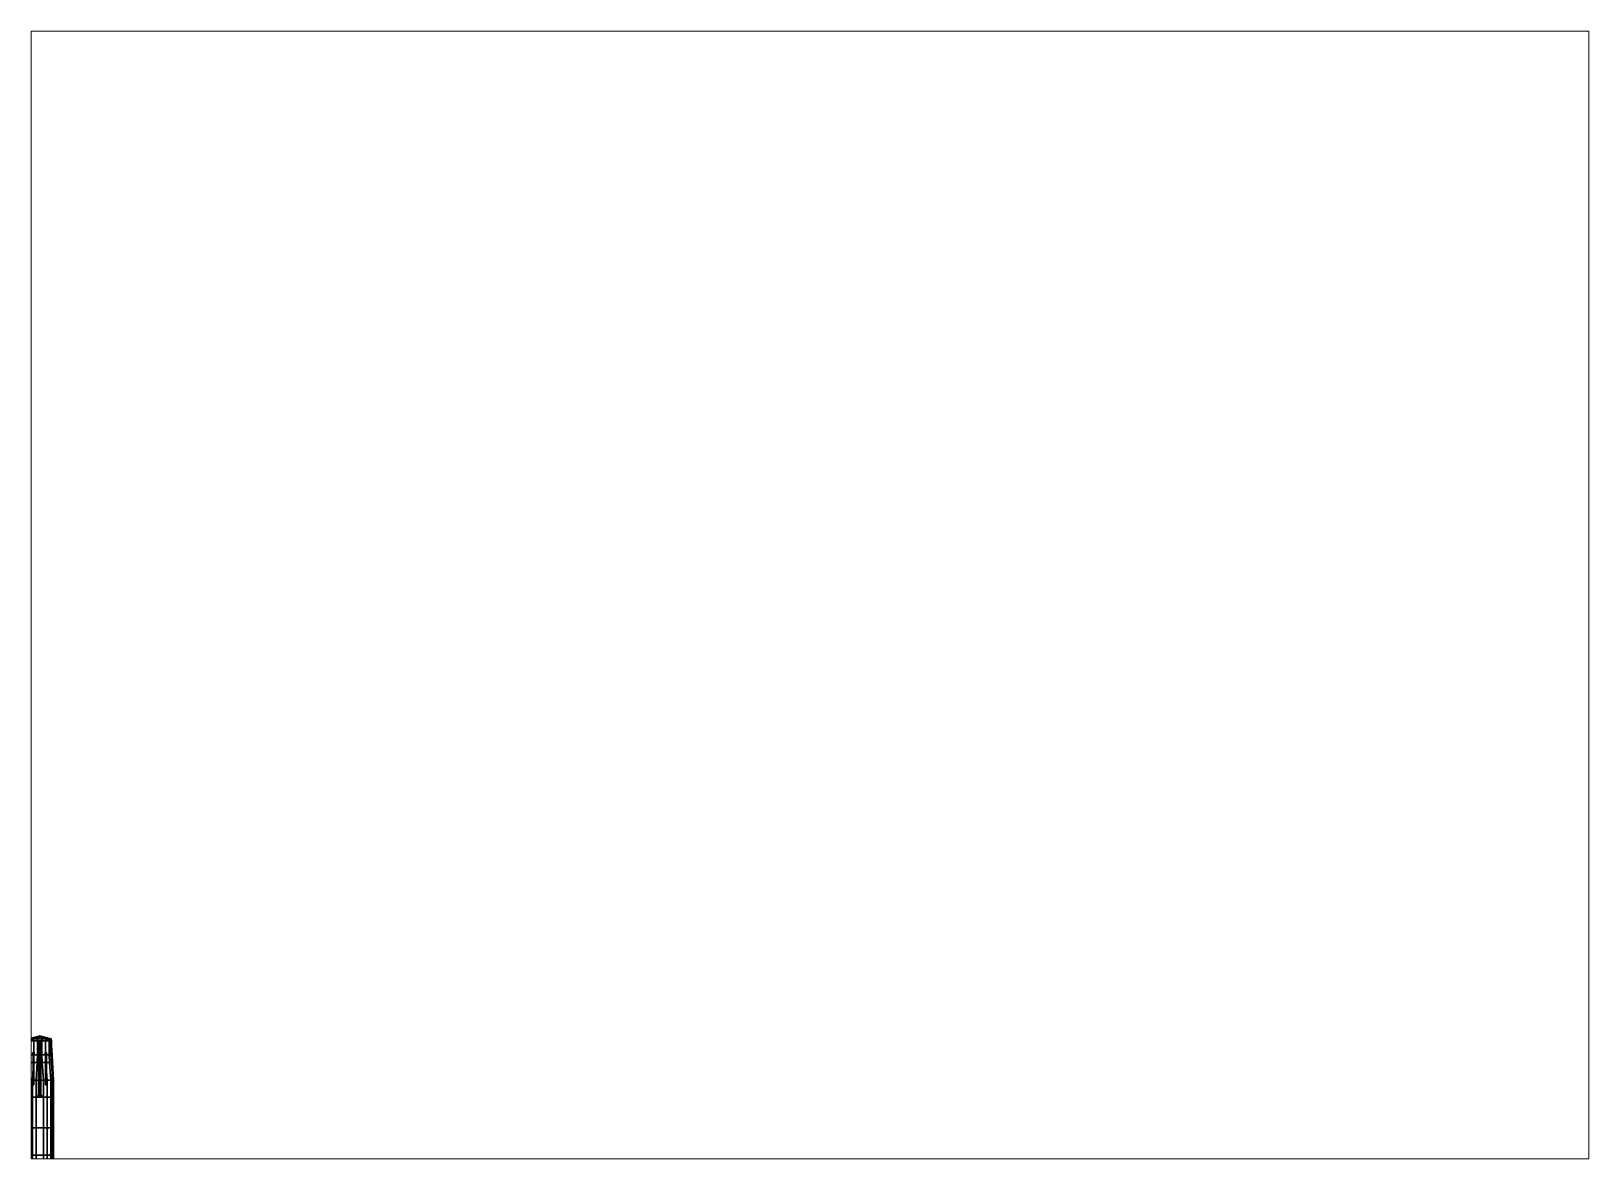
# Paper-space layout 'Layout1' of a CAD drawing. Extents: x 28 to 251, y 20 to 181.
# The model-space entities are those that its viewports show. They can reach past a viewport. Long polylines and large blocks are cut down to what shows.
import ezdxf

# ---------------------------------------------------------------- set-up
doc = ezdxf.new("R2010")
doc.units = 0
doc.layers.get('0').update_dxf_attribs({"linetype": 'CONTINUOUS'})

msp = doc.modelspace()

# ---------------------------------------------------------------- linework, layer by layer
for points in [[(-3.06, 23.11, -0.48), (-3.36, 23.11, -0.05), (-2.89, 26.91)], [(-3.36, 23.11, -0.05), (-3.36, 23.11), (-2.89, 26.91)], [(-3.36, 23.11), (-3.34, 23.11, 1.03), (-3.19, 26.91, 1.03), (-3.13, 26.91, 0.48)], [(-3.36, 23.11), (-3.36, 23.11), (-3.13, 26.91, 0.48), (-2.89, 26.91)], [(-3.34, 23.11, 1.03), (-3.3, 23.11, 1.64), (-3.19, 26.91, 1.69), (-3.19, 26.91, 1.03)], [(-3.32, 23.11, 1.7), (-3.3, 23.11, 1.72), (-3.19, 26.91, 1.77), (-3.21, 26.91, 1.75)], [(-3.32, 23.11, 1.66), (-3.32, 23.11, 1.7), (-3.21, 26.91, 1.75), (-3.21, 26.91, 1.71)], [(-3.3, 23.11, 1.64), (-3.32, 23.11, 1.66), (-3.21, 26.91, 1.71), (-3.19, 26.91, 1.69)], [(-3.19, 26.91, 1.69), (-3.21, 26.91, 1.71), (-3.14, 27.46, 1.71), (-3.12, 27.46, 1.69)], [(-3.21, 26.91, 1.71), (-3.21, 26.91, 1.75), (-3.14, 27.46, 1.75), (-3.14, 27.46, 1.71)], [(-3.21, 26.91, 1.75), (-3.19, 26.91, 1.77), (-3.12, 27.46, 1.77), (-3.14, 27.46, 1.75)], [(-3.19, 26.91, 1.03), (-3.19, 26.91, 1.69), (-3.12, 27.46, 1.69), (-3.12, 27.46, 1.03)], [(-3.13, 26.91, 0.48), (-3.19, 26.91, 1.03), (-3.12, 27.46, 1.03), (-3.04, 27.46, 0.84)], [(-3.12, 27.46, 1.69), (-3.14, 27.46, 1.71), (0, 28.32, 1.71), (0, 28.3, 1.69)], [(-3.14, 27.46, 1.71), (-3.14, 27.46, 1.75), (0, 28.32, 1.75), (0, 28.32, 1.71)], [(-3.14, 27.46, 1.75), (-3.12, 27.46, 1.77), (0, 28.3, 1.77), (0, 28.32, 1.75)], [(-2.89, 26.91), (-3.13, 26.91, 0.48), (-3.04, 27.46, 0.84), (-2.67, 27.46, 0.36)], [(-3.12, 27.46, 1.03), (-3.12, 27.46, 1.69), (0, 28.3, 1.69), (0, 28.02, 1.03)], [(-3.04, 27.46, 0.84), (-3.12, 27.46, 1.03), (0, 28.02, 1.03)], [(-2.56, 23.11, -0.77), (-3.06, 23.11, -0.48), (-2.89, 26.91), (-2.56, 26.91, -0.24)], [(-2.67, 27.46, 0.36), (-3.04, 27.46, 0.84), (0, 28.02, 1.03)], [(-2.56, 26.91, -0.24), (-2.89, 26.91), (-1.67, 27.46)], [(-2.89, 26.91), (-2.67, 27.46, 0.36), (-1.67, 27.46)], [(0, 27.55), (-1.67, 27.46), (-2.67, 27.46, 0.36), (0, 28.02, 1.03)], [(-1.56, 26.91, -0.42), (-2.56, 26.91, -0.24), (-2.56, 26.91, -0.24), (-1.67, 27.46)], [(-1.56, 23.11, -0.95), (-2.56, 23.11, -0.77), (-2.56, 26.91, -0.24), (-1.56, 26.91, -0.42)], [(-0.56, 27.46, -0.09), (-1.67, 27.46), (0, 27.55)], [(-0.56, 26.91, -0.45), (-1.56, 26.91, -0.42), (-1.67, 27.46), (-0.56, 27.46, -0.09)], [(-0.56, 23.11, -0.98), (-1.56, 23.11, -0.95), (-1.56, 26.91, -0.42), (-0.56, 26.91, -0.45)], [(0.56, 27.46, -0.09), (-0.56, 27.46, -0.09), (0, 27.55)], [(0.56, 26.91, -0.45), (-0.56, 26.91, -0.45), (-0.56, 27.46, -0.09), (0.56, 27.46, -0.09)], [(0.3, 24.93, -0.81), (-0.3, 24.93, -0.81), (-0.56, 26.91, -0.45), (0.56, 26.91, -0.45)], [(-0.3, 23.11, -1.05), (-0.56, 23.11, -0.98), (-0.56, 26.91, -0.45), (-0.3, 24.93, -0.81)], [(0.1, 26.73, -0.9), (0.1, 26.56, -2.07), (-0.1, 26.56, -2.07), (-0.1, 26.73, -0.9)], [(-0.1, 26.56, -2.07), (-0.1, 25.21, -2.06), (-0.1, 25.21, -0.92), (-0.1, 26.73, -0.9)], [(-0.1, 26.73, -0.9), (-0.1, 25.21, -0.92), (-0.1, 25.28, -0.83), (-0.1, 26.53, -0.67)], [(0.1, 26.53, -0.67), (0.1, 26.73, -0.9), (-0.1, 26.73, -0.9), (-0.1, 26.53, -0.67)], [(-0.1, 26.28, -2.28), (-0.1, 25.41, -2.28), (-0.1, 25.21, -2.06), (-0.1, 26.56, -2.07)], [(0.1, 26.56, -2.07), (0.1, 26.28, -2.28), (-0.1, 26.28, -2.28), (-0.1, 26.56, -2.07)], [(-0.1, 26.53, -0.67), (-0.1, 25.28, -0.83), (0.1, 25.28, -0.83), (0.1, 26.53, -0.67)], [(0.1, 26.28, -2.28), (0.1, 25.41, -2.28), (-0.1, 25.41, -2.28), (-0.1, 26.28, -2.28)], [(3.12, 27.46, 1.77), (3.14, 27.46, 1.75), (0, 28.32, 1.75), (0, 28.3, 1.77)], [(3.14, 27.46, 1.75), (3.14, 27.46, 1.71), (0, 28.32, 1.71), (0, 28.32, 1.75)], [(3.14, 27.46, 1.71), (3.12, 27.46, 1.69), (0, 28.3, 1.69), (0, 28.32, 1.71)], [(3.12, 27.46, 1.69), (3.12, 27.46, 1.03), (0, 28.02, 1.03), (0, 28.3, 1.69)], [(1.67, 27.46), (0, 27.55), (0, 28.02, 1.03), (2.67, 27.46, 0.36)], [(3.04, 27.46, 0.84), (2.67, 27.46, 0.36), (0, 28.02, 1.03)], [(3.12, 27.46, 1.03), (3.04, 27.46, 0.84), (0, 28.02, 1.03)], [(1.67, 27.46), (0.56, 27.46, -0.09), (0, 27.55)], [(0.1, 25.21, -0.92), (0.1, 25.21, -2.06), (0.1, 26.56, -2.07), (0.1, 26.73, -0.9)], [(0.1, 25.28, -0.83), (0.1, 25.21, -0.92), (0.1, 26.73, -0.9), (0.1, 26.53, -0.67)], [(0.1, 25.21, -2.06), (0.1, 25.41, -2.28), (0.1, 26.28, -2.28), (0.1, 26.56, -2.07)], [(0.56, 23.11, -0.98), (0.3, 23.11, -1.05), (0.3, 24.93, -0.81), (0.56, 26.91, -0.45)], [(1.56, 26.91, -0.42), (0.56, 26.91, -0.45), (0.56, 27.46, -0.09), (1.67, 27.46)], [(1.56, 23.11, -0.95), (0.56, 23.11, -0.98), (0.56, 26.91, -0.45), (1.56, 26.91, -0.42)], [(2.56, 26.91, -0.24), (1.56, 26.91, -0.42), (1.67, 27.46), (2.56, 26.91, -0.24)], [(2.56, 23.11, -0.77), (1.56, 23.11, -0.95), (1.56, 26.91, -0.42), (2.56, 26.91, -0.24)], [(2.89, 26.91), (2.56, 26.91, -0.24), (1.67, 27.46)], [(2.67, 27.46, 0.36), (2.89, 26.91), (1.67, 27.46)], [(3.06, 23.11, -0.48), (2.56, 23.11, -0.77), (2.56, 26.91, -0.24), (2.89, 26.91)], [(3.13, 26.91, 0.48), (2.89, 26.91), (2.67, 27.46, 0.36), (3.04, 27.46, 0.84)], [(3.36, 23.11, -0.05), (3.06, 23.11, -0.48), (2.89, 26.91)], [(3.36, 23.11), (3.36, 23.11, -0.05), (2.89, 26.91)], [(3.36, 23.11), (3.36, 23.11), (2.89, 26.91), (3.13, 26.91, 0.48)], [(3.19, 26.91, 1.03), (3.13, 26.91, 0.48), (3.04, 27.46, 0.84), (3.12, 27.46, 1.03)], [(3.19, 26.91, 1.69), (3.19, 26.91, 1.03), (3.12, 27.46, 1.03), (3.12, 27.46, 1.69)], [(3.19, 26.91, 1.77), (3.21, 26.91, 1.75), (3.14, 27.46, 1.75), (3.12, 27.46, 1.77)], [(3.21, 26.91, 1.71), (3.19, 26.91, 1.69), (3.12, 27.46, 1.69), (3.14, 27.46, 1.71)], [(3.34, 23.11, 1.03), (3.36, 23.11), (3.13, 26.91, 0.48), (3.19, 26.91, 1.03)], [(3.21, 26.91, 1.75), (3.21, 26.91, 1.71), (3.14, 27.46, 1.71), (3.14, 27.46, 1.75)], [(3.3, 23.11, 1.64), (3.34, 23.11, 1.03), (3.19, 26.91, 1.03), (3.19, 26.91, 1.69)], [(3.32, 23.11, 1.66), (3.3, 23.11, 1.64), (3.19, 26.91, 1.69), (3.21, 26.91, 1.71)], [(3.3, 23.11, 1.72), (3.32, 23.11, 1.7), (3.21, 26.91, 1.75), (3.19, 26.91, 1.77)], [(3.32, 23.11, 1.7), (3.32, 23.11, 1.66), (3.21, 26.91, 1.71), (3.21, 26.91, 1.75)], [(-3.34, 23.11, 1.03), (-3.36, 23.11), (-3.5, 21.02), (-3.48, 21.02, 1)], [(-3.36, 23.11), (-3.36, 23.11, -0.05), (-3.5, 21.02, -0.18), (-3.5, 21.02)], [(-3.36, 23.11, -0.05), (-3.06, 23.11, -0.48), (-3.2, 21.02, -0.61), (-3.5, 21.02, -0.18)], [(-3.3, 23.11, 1.64), (-3.34, 23.11, 1.03), (-3.48, 21.02, 1), (-3.44, 21.02, 1.61)], [(-3.3, 23.11, 1.72), (-3.32, 23.11, 1.7), (-3.46, 21.02, 1.67), (-3.44, 21.02, 1.69)], [(-3.32, 23.11, 1.7), (-3.32, 23.11, 1.66), (-3.46, 21.02, 1.63), (-3.46, 21.02, 1.67)], [(-3.32, 23.11, 1.66), (-3.3, 23.11, 1.64), (-3.44, 21.02, 1.61), (-3.46, 21.02, 1.63)], [(-3.06, 23.11, -0.48), (-2.56, 23.11, -0.77), (-2.7, 21.02, -0.9), (-3.2, 21.02, -0.61)], [(-2.56, 23.11, -0.77), (-1.56, 23.11, -0.95), (-1.7, 21.02, -1.08), (-2.7, 21.02, -0.9)], [(-1.8, 23.77, -1.64), (-1.85, 23.77, -1.75), (-1.85, 23.22, -1.75), (-1.8, 23.22, -1.64)], [(-1.85, 23.77, -1.75), (-1.8, 23.77, -1.86), (-1.8, 23.22, -1.86), (-1.85, 23.22, -1.75)], [(-1.8, 23.22, -1.64), (-1.85, 23.22, -1.75), (-1.81, 23.17, -1.75), (-1.77, 23.17, -1.67)], [(-1.85, 23.22, -1.75), (-1.8, 23.22, -1.86), (-1.77, 23.17, -1.83), (-1.81, 23.17, -1.75)], [(-1.77, 23.17, -1.67), (-1.81, 23.17, -1.75), (-1.81, 14.95, -1.46), (-1.77, 14.95, -1.38)], [(-1.81, 23.17, -1.75), (-1.77, 23.17, -1.83), (-1.77, 14.95, -1.54), (-1.81, 14.95, -1.46)], [(-1.8, 23.52, -1.64), (-1.8, 23.77, -1.64), (-1.8, 23.22, -1.64), (-1.8, 23.43, -1.64)], [(-1.8, 23.77, -1.86), (-1.69, 23.77, -1.91), (-1.69, 23.22, -1.91), (-1.8, 23.22, -1.86)], [(-1.69, 23.77, -1.59), (-1.8, 23.77, -1.64), (-1.8, 23.52, -1.64), (-1.69, 23.63, -1.59)], [(-1.69, 23.63, -1.59), (-1.8, 23.52, -1.64), (-1.8, 23.52, -0.84), (-1.69, 23.63, -0.85)], [(-1.8, 23.52, -1.64), (-1.8, 23.43, -1.64), (-1.8, 23.43, -0.86), (-1.8, 23.52, -0.84)], [(-1.8, 23.43, -1.64), (-1.69, 23.32, -1.59), (-1.69, 23.32, -0.89), (-1.8, 23.43, -0.86)], [(-1.69, 23.32, -1.59), (-1.8, 23.43, -1.64), (-1.8, 23.22, -1.64), (-1.69, 23.22, -1.59)], [(-1.69, 23.22, -1.59), (-1.8, 23.22, -1.64), (-1.77, 23.17, -1.67), (-1.69, 23.17, -1.63)], [(-1.8, 23.22, -1.86), (-1.69, 23.22, -1.91), (-1.69, 23.17, -1.87), (-1.77, 23.17, -1.83)], [(-1.69, 23.17, -1.63), (-1.77, 23.17, -1.67), (-1.77, 14.95, -1.38), (-1.69, 14.95, -1.34)], [(-1.77, 23.17, -1.83), (-1.69, 23.17, -1.87), (-1.69, 14.95, -1.58), (-1.77, 14.95, -1.54)], [(-1.56, 23.11, -0.95), (-0.56, 23.11, -0.98), (-0.71, 21.02, -1.11), (-1.7, 21.02, -1.08)], [(-1.69, 23.77, -1.91), (-1.58, 23.77, -1.86), (-1.58, 23.22, -1.86), (-1.69, 23.22, -1.91)], [(-1.58, 23.77, -1.64), (-1.69, 23.77, -1.59), (-1.69, 23.63, -1.59), (-1.58, 23.52, -1.64)], [(-1.58, 23.52, -1.64), (-1.69, 23.63, -1.59), (-1.69, 23.63, -0.85), (-1.58, 23.52, -0.84)], [(-1.69, 23.32, -1.59), (-1.58, 23.43, -1.64), (-1.58, 23.43, -0.86), (-1.69, 23.32, -0.89)], [(-1.58, 23.43, -1.64), (-1.69, 23.32, -1.59), (-1.69, 23.22, -1.59), (-1.58, 23.22, -1.64)], [(-1.58, 23.22, -1.64), (-1.69, 23.22, -1.59), (-1.69, 23.17, -1.63), (-1.61, 23.17, -1.67)], [(-1.69, 23.22, -1.91), (-1.58, 23.22, -1.86), (-1.61, 23.17, -1.83), (-1.69, 23.17, -1.87)], [(-1.61, 23.17, -1.67), (-1.69, 23.17, -1.63), (-1.69, 14.95, -1.34), (-1.61, 14.95, -1.38)], [(-1.69, 23.17, -1.87), (-1.61, 23.17, -1.83), (-1.61, 14.95, -1.54), (-1.69, 14.95, -1.58)], [(-1.53, 23.22, -1.75), (-1.58, 23.22, -1.64), (-1.61, 23.17, -1.67), (-1.57, 23.17, -1.75)], [(-1.58, 23.22, -1.86), (-1.53, 23.22, -1.75), (-1.57, 23.17, -1.75), (-1.61, 23.17, -1.83)], [(-1.57, 23.17, -1.75), (-1.61, 23.17, -1.67), (-1.61, 14.95, -1.38), (-1.57, 14.95, -1.46)], [(-1.61, 23.17, -1.83), (-1.57, 23.17, -1.75), (-1.57, 14.95, -1.46), (-1.61, 14.95, -1.54)], [(-1.53, 23.77, -1.75), (-1.58, 23.77, -1.64), (-1.58, 23.22, -1.64), (-1.53, 23.22, -1.75)], [(-1.58, 23.77, -1.64), (-1.58, 23.52, -1.64), (-1.58, 23.43, -1.64), (-1.58, 23.22, -1.64)], [(-1.58, 23.77, -1.86), (-1.53, 23.77, -1.75), (-1.53, 23.22, -1.75), (-1.58, 23.22, -1.86)], [(-1.58, 23.43, -1.64), (-1.58, 23.52, -1.64), (-1.58, 23.52, -0.84), (-1.58, 23.43, -0.86)], [(-0.56, 23.11, -0.98), (-0.3, 23.11, -1.05), (-0.3, 21.02, -1.2), (-0.71, 21.02, -1.11)], [(-0.3, 25.24, -2.28), (-0.3, 24.93, -2.28), (-0.3, 24.93, -2.19), (-0.3, 25.24, -2.19)], [(0.3, 25.24, -2.19), (0.3, 25.24, -2.28), (-0.3, 25.24, -2.28), (-0.3, 25.24, -2.19)], [(0.3, 25.24, -2.28), (0, 24.93, -2.36), (0, 24.93, -2.36), (-0.3, 25.24, -2.28)], [(-0.3, 25.24, -2.19), (-0.3, 24.93, -2.19), (0.3, 24.93, -2.19), (0.3, 25.24, -2.19)], [(0, 24.93, -2.36), (0, 24.93, -2.36), (-0.3, 24.93, -2.28), (-0.3, 25.24, -2.28)], [(-0.3, 24.93, -2.28), (-0.3, 24.93, -2.28), (-0.3, 21.02, -1.2), (-0.3, 23.11, -1.05)], [(-0.3, 21.02, -1.2), (-0.3, 24.93, -2.28), (-0.3, 24.93, -2.28), (-0.3, 16.19, -1.42)], [(0, 24.93, -2.36), (0, 11.54, -2.36), (-0.3, 12.17, -2.28), (-0.3, 24.93, -2.28)], [(-0.3, 24.93, -2.28), (-0.3, 12.17, -2.28), (-0.3, 12.17, -2.28), (-0.3, 16.19, -1.42)], [(0.3, 24.93, -0.81), (0.3, 24.93, -2.19), (-0.3, 24.93, -2.19), (-0.3, 24.93, -0.81)], [(-0.3, 24.93, -0.81), (-0.3, 24.93, -2.28), (-0.3, 24.93, -2.28), (-0.3, 23.11, -1.05)], [(-0.1, 25.21, -2.06), (-0.1, 25.41, -2.28), (0.1, 25.41, -2.28), (0.1, 25.21, -2.06)], [(-0.1, 25.28, -0.83), (-0.1, 25.21, -0.92), (0.1, 25.21, -0.92), (0.1, 25.28, -0.83)], [(-0.1, 25.21, -2.06), (-0.1, 25.11, -2.06), (-0.1, 25.11, -0.92), (-0.1, 25.21, -0.92)], [(-0.1, 25.21, -0.92), (-0.1, 25.21, -0.92), (-0.1, 25.11, -0.92), (-0.07, 25.18, -0.92)], [(-0.1, 25.21, -0.92), (-0.1, 25.21, -0.92), (-0.07, 25.18, -0.92), (0, 25.21, -0.92)], [(-0.07, 25.18, -0.92), (-0.1, 25.11, -0.92), (-0.1, 25.11, -0.77), (-0.07, 25.18, -0.76)], [(-0.07, 25.18, -2.19), (-0.1, 25.11, -2.19), (-0.1, 25.11, -2.06), (-0.07, 25.18, -2.06)], [(-0.1, 25.11, -2.19), (-0.07, 25.04, -2.19), (-0.07, 25.04, -0.78), (-0.1, 25.11, -0.77)], [(0, 25.21, -0.92), (-0.07, 25.18, -0.92), (-0.07, 25.18, -0.76), (0, 25.21, -0.75)], [(0, 25.21, -2.19), (-0.07, 25.18, -2.19), (-0.07, 25.18, -2.06), (0, 25.21, -2.06)], [(-0.07, 25.04, -2.19), (0, 25.01, -2.19), (0, 25.01, -0.79), (-0.07, 25.04, -0.78)], [(0.3, 24.93, -2.28), (0, 24.93, -2.36), (0, 24.93, -2.36), (0.3, 25.24, -2.28)], [(0.07, 25.18, -0.92), (0, 25.21, -0.92), (0, 25.21, -0.75), (0.07, 25.18, -0.76)], [(0.07, 25.18, -2.19), (0, 25.21, -2.19), (0, 25.21, -2.06), (0.07, 25.18, -2.06)], [(0, 25.21, -0.92), (0, 25.21, -0.92), (0.07, 25.18, -0.92), (0.1, 25.21, -0.92)], [(0, 25.01, -2.19), (0.07, 25.04, -2.19), (0.07, 25.04, -0.78), (0, 25.01, -0.79)], [(0.3, 24.93, -2.28), (0.3, 12.17, -2.28), (0, 11.54, -2.36), (0, 24.93, -2.36)], [(0.07, 25.18, -0.92), (0.07, 25.18, -0.92), (0.1, 25.11, -0.92), (0.1, 25.21, -0.92)], [(0.1, 25.11, -0.92), (0.07, 25.18, -0.92), (0.07, 25.18, -0.76), (0.1, 25.11, -0.77)], [(0.1, 25.11, -2.19), (0.07, 25.18, -2.19), (0.07, 25.18, -2.06), (0.1, 25.11, -2.06)], [(0.07, 25.04, -2.19), (0.1, 25.11, -2.19), (0.1, 25.11, -0.77), (0.07, 25.04, -0.78)], [(0.1, 25.11, -0.92), (0.1, 25.11, -2.06), (0.1, 25.21, -2.06), (0.1, 25.21, -0.92)], [(0.3, 24.93, -2.19), (0.3, 24.93, -2.28), (0.3, 25.24, -2.28), (0.3, 25.24, -2.19)], [(0.3, 21.02, -1.2), (0.3, 24.93, -2.28), (0.3, 24.93, -2.28), (0.3, 23.11, -1.05)], [(0.3, 24.93, -2.28), (0.3, 24.93, -2.28), (0.3, 21.02, -1.2), (0.3, 16.19, -1.42)], [(0.3, 12.17, -2.28), (0.3, 12.17, -2.28), (0.3, 24.93, -2.28), (0.3, 16.19, -1.42)], [(0.3, 24.93, -2.28), (0.3, 24.93, -2.28), (0.3, 24.93, -0.81), (0.3, 23.11, -1.05)], [(0.3, 23.11, -1.05), (0.56, 23.11, -0.98), (0.71, 21.02, -1.11), (0.3, 21.02, -1.2)], [(0.56, 23.11, -0.98), (1.56, 23.11, -0.95), (1.7, 21.02, -1.08), (0.71, 21.02, -1.11)], [(1.53, 23.77, -1.75), (1.58, 23.77, -1.86), (1.58, 23.22, -1.86), (1.53, 23.22, -1.75)], [(1.58, 23.77, -1.64), (1.53, 23.77, -1.75), (1.53, 23.22, -1.75), (1.58, 23.22, -1.64)], [(1.53, 23.22, -1.75), (1.58, 23.22, -1.86), (1.61, 23.17, -1.83), (1.57, 23.17, -1.75)], [(1.58, 23.22, -1.64), (1.53, 23.22, -1.75), (1.57, 23.17, -1.75), (1.61, 23.17, -1.67)], [(1.56, 23.11, -0.95), (2.56, 23.11, -0.77), (2.7, 21.02, -0.9), (1.7, 21.02, -1.08)], [(1.57, 23.17, -1.75), (1.61, 23.17, -1.83), (1.61, 14.95, -1.54), (1.57, 14.95, -1.46)], [(1.61, 23.17, -1.67), (1.57, 23.17, -1.75), (1.57, 14.95, -1.46), (1.61, 14.95, -1.38)], [(1.58, 23.77, -1.86), (1.69, 23.77, -1.91), (1.69, 23.22, -1.91), (1.58, 23.22, -1.86)], [(1.69, 23.77, -1.59), (1.58, 23.77, -1.64), (1.58, 23.52, -1.64), (1.69, 23.63, -1.59)], [(1.58, 23.52, -1.64), (1.58, 23.77, -1.64), (1.58, 23.22, -1.64), (1.58, 23.43, -1.64)], [(1.69, 23.63, -1.59), (1.58, 23.52, -1.64), (1.58, 23.52, -0.84), (1.69, 23.63, -0.85)], [(1.58, 23.52, -1.64), (1.58, 23.43, -1.64), (1.58, 23.43, -0.86), (1.58, 23.52, -0.84)], [(1.58, 23.43, -1.64), (1.69, 23.32, -1.59), (1.69, 23.32, -0.89), (1.58, 23.43, -0.86)], [(1.69, 23.32, -1.59), (1.58, 23.43, -1.64), (1.58, 23.22, -1.64), (1.69, 23.22, -1.59)], [(1.58, 23.22, -1.86), (1.69, 23.22, -1.91), (1.69, 23.17, -1.87), (1.61, 23.17, -1.83)], [(1.69, 23.22, -1.59), (1.58, 23.22, -1.64), (1.61, 23.17, -1.67), (1.69, 23.17, -1.63)], [(1.61, 23.17, -1.83), (1.69, 23.17, -1.87), (1.69, 14.95, -1.58), (1.61, 14.95, -1.54)], [(1.69, 23.17, -1.63), (1.61, 23.17, -1.67), (1.61, 14.95, -1.38), (1.69, 14.95, -1.34)], [(1.69, 23.77, -1.91), (1.8, 23.77, -1.86), (1.8, 23.22, -1.86), (1.69, 23.22, -1.91)], [(1.8, 23.77, -1.64), (1.69, 23.77, -1.59), (1.69, 23.63, -1.59), (1.8, 23.52, -1.64)], [(1.8, 23.52, -1.64), (1.69, 23.63, -1.59), (1.69, 23.63, -0.85), (1.8, 23.52, -0.84)], [(1.69, 23.32, -1.59), (1.8, 23.43, -1.64), (1.8, 23.43, -0.86), (1.69, 23.32, -0.89)], [(1.8, 23.43, -1.64), (1.69, 23.32, -1.59), (1.69, 23.22, -1.59), (1.8, 23.22, -1.64)], [(1.69, 23.22, -1.91), (1.8, 23.22, -1.86), (1.77, 23.17, -1.83), (1.69, 23.17, -1.87)], [(1.8, 23.22, -1.64), (1.69, 23.22, -1.59), (1.69, 23.17, -1.63), (1.77, 23.17, -1.67)], [(1.69, 23.17, -1.87), (1.77, 23.17, -1.83), (1.77, 14.95, -1.54), (1.69, 14.95, -1.58)], [(1.77, 23.17, -1.67), (1.69, 23.17, -1.63), (1.69, 14.95, -1.34), (1.77, 14.95, -1.38)], [(1.8, 23.22, -1.86), (1.85, 23.22, -1.75), (1.81, 23.17, -1.75), (1.77, 23.17, -1.83)], [(1.85, 23.22, -1.75), (1.8, 23.22, -1.64), (1.77, 23.17, -1.67), (1.81, 23.17, -1.75)], [(1.77, 23.17, -1.83), (1.81, 23.17, -1.75), (1.81, 14.95, -1.46), (1.77, 14.95, -1.54)], [(1.81, 23.17, -1.75), (1.77, 23.17, -1.67), (1.77, 14.95, -1.38), (1.81, 14.95, -1.46)], [(1.8, 23.77, -1.86), (1.85, 23.77, -1.75), (1.85, 23.22, -1.75), (1.8, 23.22, -1.86)], [(1.8, 23.77, -1.64), (1.8, 23.52, -1.64), (1.8, 23.43, -1.64), (1.8, 23.22, -1.64)], [(1.85, 23.77, -1.75), (1.8, 23.77, -1.64), (1.8, 23.22, -1.64), (1.85, 23.22, -1.75)], [(1.8, 23.43, -1.64), (1.8, 23.52, -1.64), (1.8, 23.52, -0.84), (1.8, 23.43, -0.86)], [(2.56, 23.11, -0.77), (3.06, 23.11, -0.48), (3.2, 21.02, -0.61), (2.7, 21.02, -0.9)], [(3.06, 23.11, -0.48), (3.36, 23.11, -0.05), (3.5, 21.02, -0.18), (3.2, 21.02, -0.61)], [(3.34, 23.11, 1.03), (3.3, 23.11, 1.64), (3.44, 21.02, 1.61), (3.48, 21.02, 1)], [(3.3, 23.11, 1.64), (3.32, 23.11, 1.66), (3.46, 21.02, 1.63), (3.44, 21.02, 1.61)], [(3.32, 23.11, 1.7), (3.3, 23.11, 1.72), (3.44, 21.02, 1.69), (3.46, 21.02, 1.67)], [(3.32, 23.11, 1.66), (3.32, 23.11, 1.7), (3.46, 21.02, 1.67), (3.46, 21.02, 1.63)], [(3.36, 23.11), (3.34, 23.11, 1.03), (3.48, 21.02, 1), (3.5, 21.02)], [(3.36, 23.11, -0.05), (3.36, 23.11), (3.5, 21.02), (3.5, 21.02, -0.18)], [(-3.5, 16.19, -0.84), (-3.8, 16.19, -0.41), (-3.5, 21.02, -0.18), (-3.2, 21.02, -0.61)], [(-3.8, 16.19, -0.41), (-3.8, 16.19), (-3.5, 21.02), (-3.5, 21.02, -0.18)], [(-3.8, 16.19), (-3.78, 16.19, 1), (-3.48, 21.02, 1), (-3.5, 21.02)], [(-3.78, 16.19, 1), (-3.74, 16.19, 1.61), (-3.44, 21.02, 1.61), (-3.48, 21.02, 1)], [(-3.74, 16.19, 1.61), (-3.76, 16.19, 1.63), (-3.46, 21.02, 1.63), (-3.44, 21.02, 1.61)], [(-3.76, 16.19, 1.63), (-3.76, 16.19, 1.67), (-3.46, 21.02, 1.67), (-3.46, 21.02, 1.63)], [(-3.76, 16.19, 1.67), (-3.74, 16.19, 1.69), (-3.44, 21.02, 1.69), (-3.46, 21.02, 1.67)], [(-3, 16.19, -1.13), (-3.5, 16.19, -0.84), (-3.2, 21.02, -0.61), (-2.7, 21.02, -0.9)], [(-2, 16.19, -1.31), (-3, 16.19, -1.13), (-2.7, 21.02, -0.9), (-1.7, 21.02, -1.08)], [(-1, 16.19, -1.34), (-2, 16.19, -1.31), (-1.7, 21.02, -1.08), (-0.71, 21.02, -1.11)], [(-0.3, 16.19, -1.42), (-1, 16.19, -1.34), (-0.71, 21.02, -1.11), (-0.3, 21.02, -1.2)], [(1, 16.19, -1.34), (0.3, 16.19, -1.42), (0.3, 21.02, -1.2), (0.71, 21.02, -1.11)], [(2, 16.19, -1.31), (1, 16.19, -1.34), (0.71, 21.02, -1.11), (1.7, 21.02, -1.08)], [(3, 16.19, -1.13), (2, 16.19, -1.31), (1.7, 21.02, -1.08), (2.7, 21.02, -0.9)], [(3.5, 16.19, -0.84), (3, 16.19, -1.13), (2.7, 21.02, -0.9), (3.2, 21.02, -0.61)], [(3.8, 16.19, -0.41), (3.5, 16.19, -0.84), (3.2, 21.02, -0.61), (3.5, 21.02, -0.18)], [(3.76, 16.19, 1.63), (3.74, 16.19, 1.61), (3.44, 21.02, 1.61), (3.46, 21.02, 1.63)], [(3.74, 16.19, 1.69), (3.76, 16.19, 1.67), (3.46, 21.02, 1.67), (3.44, 21.02, 1.69)], [(3.74, 16.19, 1.61), (3.78, 16.19, 1), (3.48, 21.02, 1), (3.44, 21.02, 1.61)], [(3.76, 16.19, 1.67), (3.76, 16.19, 1.63), (3.46, 21.02, 1.63), (3.46, 21.02, 1.67)], [(3.78, 16.19, 1), (3.8, 16.19), (3.5, 21.02), (3.48, 21.02, 1)], [(3.8, 16.19), (3.8, 16.19, -0.41), (3.5, 21.02, -0.18), (3.5, 21.02)], [(-3.78, 16.19, 1), (-3.8, 16.19), (-3.8, 11.54), (-3.78, 11.54, 1)], [(-3.8, 16.19), (-3.8, 16.19, -0.41), (-3.8, 11.54, -0.91), (-3.8, 11.54)], [(-3.8, 16.19, -0.41), (-3.5, 16.19, -0.84), (-3.5, 11.54, -1.75), (-3.8, 11.54, -0.91)], [(-3.77, 11.67, 1.13), (-3.78, 16.19, 1), (-3.78, 11.54, 1), (-3.77, 11.54, 1.13)], [(-3.74, 16.19, 1.61), (-3.78, 16.19, 1), (-3.77, 11.76, 1.13), (-3.76, 11.76, 1.28)], [(-3.78, 16.19, 1), (-3.78, 16.19, 1), (-3.77, 11.67, 1.13), (-3.77, 11.76, 1.13)], [(-3.74, 16.19, 1.69), (-3.76, 16.19, 1.67), (-3.76, 11.54, 1.67), (-3.74, 11.54, 1.69)], [(-3.76, 16.19, 1.67), (-3.76, 16.19, 1.63), (-3.76, 11.54, 1.63), (-3.76, 11.54, 1.67)], [(-3.76, 16.19, 1.63), (-3.74, 16.19, 1.61), (-3.74, 11.54, 1.61), (-3.76, 11.54, 1.63)], [(-3.74, 16.19, 1.61), (-3.76, 11.67, 1.28), (-3.76, 11.54, 1.28), (-3.74, 11.54, 1.61)], [(-3.74, 16.19, 1.61), (-3.74, 16.19, 1.61), (-3.76, 11.76, 1.28), (-3.76, 11.67, 1.28)], [(-3.5, 16.19, -0.84), (-3, 16.19, -1.13), (-3, 11.54, -2.15), (-3.5, 11.54, -1.75)], [(-3, 16.19, -1.13), (-2, 16.19, -1.31), (-2, 11.54, -2.33), (-3, 11.54, -2.15)], [(-2, 16.19, -1.31), (-1, 16.19, -1.34), (-1, 11.54, -2.36), (-2, 11.54, -2.33)], [(-1, 16.19, -1.34), (-0.3, 16.19, -1.42), (-0.3, 12.17, -2.28), (-1, 11.54, -2.36)], [(0.3, 16.19, -1.42), (1, 16.19, -1.34), (1, 11.54, -2.36), (0.3, 12.17, -2.28)], [(1, 16.19, -1.34), (2, 16.19, -1.31), (2, 11.54, -2.33), (1, 11.54, -2.36)], [(2, 16.19, -1.31), (3, 16.19, -1.13), (3, 11.54, -2.15), (2, 11.54, -2.33)], [(3, 16.19, -1.13), (3.5, 16.19, -0.84), (3.5, 11.54, -1.75), (3, 11.54, -2.15)], [(3.5, 16.19, -0.84), (3.8, 16.19, -0.41), (3.8, 11.54, -0.91), (3.5, 11.54, -1.75)], [(3.76, 11.67, 1.28), (3.74, 16.19, 1.61), (3.74, 11.54, 1.61), (3.76, 11.54, 1.28)], [(3.74, 16.19, 1.61), (3.76, 16.19, 1.63), (3.76, 11.54, 1.63), (3.74, 11.54, 1.61)], [(3.76, 16.19, 1.67), (3.74, 16.19, 1.69), (3.74, 11.54, 1.69), (3.76, 11.54, 1.67)], [(3.74, 16.19, 1.61), (3.74, 16.19, 1.61), (3.76, 11.67, 1.28), (3.76, 11.76, 1.28)], [(3.78, 16.19, 1), (3.74, 16.19, 1.61), (3.76, 11.76, 1.28), (3.77, 11.76, 1.13)], [(3.76, 16.19, 1.63), (3.76, 16.19, 1.67), (3.76, 11.54, 1.67), (3.76, 11.54, 1.63)], [(3.78, 16.19, 1), (3.77, 11.67, 1.13), (3.77, 11.54, 1.13), (3.78, 11.54, 1)], [(3.78, 16.19, 1), (3.78, 16.19, 1), (3.77, 11.76, 1.13), (3.77, 11.67, 1.13)], [(3.8, 16.19), (3.78, 16.19, 1), (3.78, 11.54, 1), (3.8, 11.54)], [(3.8, 16.19, -0.41), (3.8, 16.19), (3.8, 11.54), (3.8, 11.54, -0.91)], [(-3.8, 11.54, -0.91), (-3.5, 11.54, -1.75), (-3.5, 3.18, -1.75), (-3.8, 3.18, -0.91)], [(-3.8, 11.54), (-3.8, 11.54, -0.91), (-3.8, 3.18, -0.91), (-3.8, 3.18)], [(-3.78, 11.54, 1), (-3.8, 11.54), (-3.8, 3.18), (-3.78, 3.18, 1)], [(-3.76, 11.76, 1.28), (-3.76, 11.76, 1.28), (-3.78, 11.67, 1.23), (-3.76, 11.67, 1.28)], [(-3.76, 11.76, 1.28), (-3.77, 11.76, 1.13), (-3.78, 11.67, 1.16), (-3.78, 11.67, 1.23)], [(-3.77, 11.76, 1.13), (-3.77, 11.76, 1.13), (-3.77, 11.67, 1.13), (-3.78, 11.67, 1.16)], [(-3.76, 11.67, 1.28), (-3.78, 11.67, 1.23), (-3.78, 11.54, 1.23), (-3.76, 11.54, 1.28)], [(-3.78, 11.67, 1.23), (-3.78, 11.67, 1.16), (-3.78, 11.54, 1.16), (-3.78, 11.54, 1.23)], [(-3.78, 11.67, 1.16), (-3.77, 11.67, 1.13), (-3.77, 11.54, 1.13), (-3.78, 11.54, 1.16)], [(-3.76, 11.54, 1.28), (-3.78, 11.54, 1.23), (-3.78, 3.18, 1.23), (-3.76, 3.18, 1.28)], [(-3.77, 11.54, 1.13), (-3.78, 11.54, 1), (-3.78, 3.18, 1), (-3.77, 3.18, 1.13)], [(-3.78, 11.54, 1.16), (-3.77, 11.54, 1.13), (-3.77, 3.18, 1.13), (-3.78, 3.18, 1.16)], [(-3.78, 11.54, 1.23), (-3.78, 11.54, 1.16), (-3.78, 3.18, 1.16), (-3.78, 3.18, 1.23)], [(-3.74, 11.54, 1.61), (-3.76, 11.54, 1.28), (-3.76, 3.18, 1.28), (-3.74, 3.18, 1.61)], [(-3.76, 11.54, 1.63), (-3.74, 11.54, 1.61), (-3.74, 3.18, 1.61), (-3.76, 3.18, 1.63)], [(-3.76, 11.54, 1.67), (-3.76, 11.54, 1.63), (-3.76, 3.18, 1.63), (-3.76, 3.18, 1.67)], [(-3.74, 11.54, 1.69), (-3.76, 11.54, 1.67), (-3.76, 3.18, 1.67), (-3.74, 3.18, 1.69)], [(-3.5, 11.54, -1.75), (-3, 11.54, -2.15), (-3, 3.18, -2.15), (-3.5, 3.18, -1.75)], [(-3, 11.54, -2.15), (-2, 11.54, -2.33), (-2, 3.18, -2.33), (-3, 3.18, -2.15)], [(-2, 11.54, -2.33), (-1, 11.54, -2.36), (-1, 3.18, -2.36), (-2, 3.18, -2.33)], [(-0.3, 12.17, -2.28), (-0.3, 12.17, -2.28), (0, 11.54, -2.36), (-1, 11.54, -2.36)], [(-1, 11.54, -2.36), (1, 11.54, -2.36), (1, 3.18, -2.36), (-1, 3.18, -2.36)], [(-0.3, 12.17, -2.28), (-0.3, 12.17, -2.28), (0.3, 12.17, -2.28)], [(0.3, 12.17, -2.28), (0.3, 12.17, -2.28), (1, 11.54, -2.36), (0, 11.54, -2.36)], [(1, 11.54, -2.36), (2, 11.54, -2.33), (2, 3.18, -2.33), (1, 3.18, -2.36)], [(2, 11.54, -2.33), (3, 11.54, -2.15), (3, 3.18, -2.15), (2, 3.18, -2.33)], [(3, 11.54, -2.15), (3.5, 11.54, -1.75), (3.5, 3.18, -1.75), (3, 3.18, -2.15)], [(3.5, 11.54, -1.75), (3.8, 11.54, -0.91), (3.8, 3.18, -0.91), (3.5, 3.18, -1.75)], [(3.76, 11.54, 1.67), (3.74, 11.54, 1.69), (3.74, 3.18, 1.69), (3.76, 3.18, 1.67)], [(3.74, 11.54, 1.61), (3.76, 11.54, 1.63), (3.76, 3.18, 1.63), (3.74, 3.18, 1.61)], [(3.76, 11.54, 1.28), (3.74, 11.54, 1.61), (3.74, 3.18, 1.61), (3.76, 3.18, 1.28)], [(3.76, 11.76, 1.28), (3.76, 11.76, 1.28), (3.76, 11.67, 1.28), (3.78, 11.67, 1.23)], [(3.77, 11.76, 1.13), (3.76, 11.76, 1.28), (3.78, 11.67, 1.23), (3.78, 11.67, 1.16)], [(3.78, 11.67, 1.23), (3.76, 11.67, 1.28), (3.76, 11.54, 1.28), (3.78, 11.54, 1.23)], [(3.78, 11.54, 1.23), (3.76, 11.54, 1.28), (3.76, 3.18, 1.28), (3.78, 3.18, 1.23)], [(3.76, 11.54, 1.63), (3.76, 11.54, 1.67), (3.76, 3.18, 1.67), (3.76, 3.18, 1.63)], [(3.77, 11.76, 1.13), (3.77, 11.76, 1.13), (3.78, 11.67, 1.16), (3.77, 11.67, 1.13)], [(3.77, 11.67, 1.13), (3.78, 11.67, 1.16), (3.78, 11.54, 1.16), (3.77, 11.54, 1.13)], [(3.77, 11.54, 1.13), (3.78, 11.54, 1.16), (3.78, 3.18, 1.16), (3.77, 3.18, 1.13)], [(3.78, 11.54, 1), (3.77, 11.54, 1.13), (3.77, 3.18, 1.13), (3.78, 3.18, 1)], [(3.78, 11.67, 1.16), (3.78, 11.67, 1.23), (3.78, 11.54, 1.23), (3.78, 11.54, 1.16)], [(3.78, 11.54, 1.16), (3.78, 11.54, 1.23), (3.78, 3.18, 1.23), (3.78, 3.18, 1.16)], [(3.8, 11.54), (3.78, 11.54, 1), (3.78, 3.18, 1), (3.8, 3.18)], [(3.8, 11.54, -0.91), (3.8, 11.54), (3.8, 3.18), (3.8, 3.18, -0.91)], [(-3.8, -4.21), (-3.78, -4.21, 1), (-3.78, 3.18, 1), (-3.8, 3.18)], [(-3.8, -4.21, -0.91), (-3.8, -4.21), (-3.8, 3.18), (-3.8, 3.18, -0.91)], [(-3.5, -4.21, -1.75), (-3.8, -4.21, -0.91), (-3.8, 3.18, -0.91), (-3.5, 3.18, -1.75)], [(-3.78, -4.21, 1.23), (-3.76, -4.21, 1.28), (-3.76, 3.18, 1.28), (-3.78, 3.18, 1.23)], [(-3.78, -4.21, 1), (-3.77, -4.21, 1.13), (-3.77, 3.18, 1.13), (-3.78, 3.18, 1)], [(-3.77, -4.21, 1.13), (-3.78, -4.21, 1.16), (-3.78, 3.18, 1.16), (-3.77, 3.18, 1.13)], [(-3.78, -4.21, 1.16), (-3.78, -4.21, 1.23), (-3.78, 3.18, 1.23), (-3.78, 3.18, 1.16)], [(-3.76, -4.21, 1.28), (-3.74, -4.21, 1.61), (-3.74, 3.18, 1.61), (-3.76, 3.18, 1.28)], [(-3.76, -4.21, 1.67), (-3.74, -4.21, 1.69), (-3.74, 3.18, 1.69), (-3.76, 3.18, 1.67)], [(-3.76, -4.21, 1.63), (-3.76, -4.21, 1.67), (-3.76, 3.18, 1.67), (-3.76, 3.18, 1.63)], [(-3.74, -4.21, 1.61), (-3.76, -4.21, 1.63), (-3.76, 3.18, 1.63), (-3.74, 3.18, 1.61)], [(-3, -4.21, -2.15), (-3.5, -4.21, -1.75), (-3.5, 3.18, -1.75), (-3, 3.18, -2.15)], [(-2, -4.21, -2.33), (-3, -4.21, -2.15), (-3, 3.18, -2.15), (-2, 3.18, -2.33)], [(-1, -4.21, -2.36), (-2, -4.21, -2.33), (-2, 3.18, -2.33), (-1, 3.18, -2.36)], [(1, -4.21, -2.36), (-1, -4.21, -2.36), (-1, 3.18, -2.36), (1, 3.18, -2.36)], [(2, -4.21, -2.33), (1, -4.21, -2.36), (1, 3.18, -2.36), (2, 3.18, -2.33)], [(3, -4.21, -2.15), (2, -4.21, -2.33), (2, 3.18, -2.33), (3, 3.18, -2.15)], [(3.5, -4.21, -1.75), (3, -4.21, -2.15), (3, 3.18, -2.15), (3.5, 3.18, -1.75)], [(3.8, -4.21, -0.91), (3.5, -4.21, -1.75), (3.5, 3.18, -1.75), (3.8, 3.18, -0.91)], [(3.74, -4.21, 1.61), (3.76, -4.21, 1.28), (3.76, 3.18, 1.28), (3.74, 3.18, 1.61)], [(3.76, -4.21, 1.63), (3.74, -4.21, 1.61), (3.74, 3.18, 1.61), (3.76, 3.18, 1.63)], [(3.74, -4.21, 1.69), (3.76, -4.21, 1.67), (3.76, 3.18, 1.67), (3.74, 3.18, 1.69)], [(3.76, -4.21, 1.28), (3.78, -4.21, 1.23), (3.78, 3.18, 1.23), (3.76, 3.18, 1.28)], [(3.76, -4.21, 1.67), (3.76, -4.21, 1.63), (3.76, 3.18, 1.63), (3.76, 3.18, 1.67)], [(3.77, -4.21, 1.13), (3.78, -4.21, 1), (3.78, 3.18, 1), (3.77, 3.18, 1.13)], [(3.78, -4.21, 1.16), (3.77, -4.21, 1.13), (3.77, 3.18, 1.13), (3.78, 3.18, 1.16)], [(3.78, -4.21, 1), (3.8, -4.21), (3.8, 3.18), (3.78, 3.18, 1)], [(3.78, -4.21, 1.23), (3.78, -4.21, 1.16), (3.78, 3.18, 1.16), (3.78, 3.18, 1.23)], [(3.8, -4.21), (3.8, -4.21, -0.91), (3.8, 3.18, -0.91), (3.8, 3.18)], [(-3.8, -4.21, -0.91), (-3.5, -4.21, -1.75), (-3.5, -8.82, -1.75), (-3.8, -8.82, -0.91)], [(-3.8, -4.21), (-3.8, -4.21, -0.91), (-3.8, -8.82, -0.91), (-3.8, -8.82)], [(-3.78, -4.21, 1), (-3.8, -4.21), (-3.8, -8.82), (-3.78, -8.82, 1)], [(-3.74, -8.82, 1.69), (-3.74, -8.82, 1.69), (-3.8, -5.29, 1.86), (-3.74, -4.21, 1.69)], [(-3.8, -5.29, 1.86), (-3.75, -5.29, 1.86), (-3.69, -4.21, 1.69), (-3.74, -4.21, 1.69)], [(-3.77, -4.21, 1.13), (-3.78, -4.21, 1), (-3.78, -8.82, 1), (-3.77, -6.44, 1.13)], [(-3.78, -4.21, 1.16), (-3.77, -4.21, 1.13), (-3.77, -6.44, 1.13), (-3.78, -6.44, 1.16)], [(-3.78, -4.21, 1.23), (-3.78, -4.21, 1.16), (-3.78, -6.44, 1.16), (-3.78, -6.44, 1.23)], [(-3.76, -4.21, 1.28), (-3.78, -4.21, 1.23), (-3.78, -6.44, 1.23), (-3.76, -6.44, 1.28)], [(-3.76, -4.21, 1.63), (-3.74, -4.21, 1.61), (-3.74, -8.82, 1.61), (-3.76, -8.82, 1.63)], [(-3.76, -4.21, 1.67), (-3.76, -4.21, 1.63), (-3.76, -8.82, 1.63), (-3.76, -8.82, 1.67)], [(-3.74, -4.21, 1.69), (-3.76, -4.21, 1.67), (-3.76, -8.82, 1.67), (-3.74, -8.82, 1.69)], [(-3.74, -4.21, 1.61), (-3.76, -4.21, 1.28), (-3.76, -6.44, 1.28), (-3.74, -8.82, 1.61)], [(-3.69, -8.82, 1.69), (-3.69, -8.82, 1.69), (-3.69, -4.21, 1.69), (-3.75, -5.29, 1.86)], [(-3.5, -4.21, -1.75), (-3, -4.21, -2.15), (-3, -8.82, -2.15), (-3.5, -8.82, -1.75)], [(-3, -4.21, -2.15), (-2, -4.21, -2.33), (-2, -8.82, -2.33), (-3, -8.82, -2.15)], [(-2, -4.21, -2.33), (-1, -4.21, -2.36), (-1, -8.82, -2.36), (-2, -8.82, -2.33)], [(-1, -4.21, -2.36), (1, -4.21, -2.36), (1, -8.82, -2.36), (-1, -8.82, -2.36)], [(1, -4.21, -2.36), (2, -4.21, -2.33), (2, -8.82, -2.33), (1, -8.82, -2.36)], [(2, -4.21, -2.33), (3, -4.21, -2.15), (3, -8.82, -2.15), (2, -8.82, -2.33)], [(3, -4.21, -2.15), (3.5, -4.21, -1.75), (3.5, -8.82, -1.75), (3, -8.82, -2.15)], [(3.5, -4.21, -1.75), (3.8, -4.21, -0.91), (3.8, -8.82, -0.91), (3.5, -8.82, -1.75)], [(3.75, -5.29, 1.86), (3.8, -5.29, 1.86), (3.74, -4.21, 1.69), (3.69, -4.21, 1.69)], [(3.69, -8.82, 1.69), (3.69, -8.82, 1.69), (3.75, -5.29, 1.86), (3.69, -4.21, 1.69)], [(3.76, -4.21, 1.67), (3.74, -4.21, 1.69), (3.74, -8.82, 1.69), (3.76, -8.82, 1.67)], [(3.74, -4.21, 1.61), (3.76, -4.21, 1.63), (3.76, -8.82, 1.63), (3.74, -8.82, 1.61)], [(3.76, -4.21, 1.28), (3.74, -4.21, 1.61), (3.74, -8.82, 1.61), (3.76, -6.44, 1.28)], [(3.74, -8.82, 1.69), (3.74, -8.82, 1.69), (3.74, -4.21, 1.69), (3.8, -5.29, 1.86)], [(3.76, -4.21, 1.63), (3.76, -4.21, 1.67), (3.76, -8.82, 1.67), (3.76, -8.82, 1.63)], [(3.78, -4.21, 1.23), (3.76, -4.21, 1.28), (3.76, -6.44, 1.28), (3.78, -6.44, 1.23)], [(3.78, -4.21, 1), (3.77, -4.21, 1.13), (3.77, -6.44, 1.13), (3.78, -8.82, 1)], [(3.77, -4.21, 1.13), (3.78, -4.21, 1.16), (3.78, -6.44, 1.16), (3.77, -6.44, 1.13)], [(3.8, -4.21), (3.78, -4.21, 1), (3.78, -8.82, 1), (3.8, -8.82)], [(3.78, -4.21, 1.16), (3.78, -4.21, 1.23), (3.78, -6.44, 1.23), (3.78, -6.44, 1.16)], [(3.8, -4.21, -0.91), (3.8, -4.21), (3.8, -8.82), (3.8, -8.82, -0.91)], [(-3.74, -8.82, 1.69), (-3.74, -8.82, 1.69), (-3.8, -5.93, 2.52), (-3.8, -5.29, 1.86)], [(-3.8, -5.93, 2.52), (-3.75, -5.93, 2.52), (-3.75, -5.29, 1.86), (-3.8, -5.29, 1.86)], [(-3.74, -8.82, 1.69), (-3.8, -8.82, 3.56), (-3.8, -6.42, 3.56), (-3.8, -5.93, 2.52)], [(-3.8, -6.42, 3.56), (-3.75, -6.42, 3.56), (-3.75, -5.93, 2.52), (-3.8, -5.93, 2.52)], [(-3.8, -8.82, 3.56), (-3.8, -8.82, 5.32), (-3.8, -6.42, 5.32), (-3.8, -6.42, 3.56)], [(-3.8, -6.42, 5.32), (-3.75, -6.42, 5.32), (-3.75, -6.42, 3.56), (-3.8, -6.42, 3.56)], [(-3.75, -6.98, 6.44), (-3.75, -7.09, 6.32), (-3.8, -7.09, 6.32), (-3.8, -6.98, 6.44)], [(-3.8, -7.09, 6.32), (-3.8, -7.18, 6.32), (-3.8, -7.29, 6.44), (-3.8, -6.98, 6.44)], [(-3.75, -7.09, 6.32), (-3.75, -7.09, 5.32), (-3.8, -7.09, 5.32), (-3.8, -7.09, 6.32)], [(-3.8, -7.09, 5.32), (-3.8, -7.18, 5.32), (-3.8, -7.18, 6.32), (-3.8, -7.09, 6.32)], [(-3.8, -7.18, 6.32), (-3.8, -7.18, 5.32), (-3.75, -7.18, 5.32), (-3.75, -7.18, 6.32)], [(-3.8, -7.29, 6.44), (-3.8, -7.18, 6.32), (-3.75, -7.18, 6.32), (-3.75, -7.29, 6.44)], [(-3.77, -6.44, 1.13), (-3.78, -8.82, 1), (-3.78, -8.82, 1), (-3.77, -6.5, 1.13)], [(-3.76, -6.44, 1.28), (-3.78, -6.44, 1.23), (-3.76, -6.5, 1.28)], [(-3.78, -6.44, 1.23), (-3.78, -6.44, 1.16), (-3.77, -6.5, 1.13), (-3.76, -6.5, 1.28)], [(-3.78, -6.44, 1.16), (-3.77, -6.44, 1.13), (-3.77, -6.5, 1.13)], [(-3.76, -6.5, 1.28), (-3.77, -6.5, 1.13), (-3.78, -8.82, 1), (-3.74, -8.82, 1.61)], [(-3.76, -6.44, 1.28), (-3.76, -6.44, 1.28), (-3.76, -6.5, 1.28), (-3.74, -8.82, 1.61)], [(-3.69, -8.82, 1.69), (-3.69, -8.82, 1.69), (-3.75, -5.29, 1.86), (-3.75, -5.93, 2.52)], [(-3.75, -8.82, 3.56), (-3.69, -8.82, 1.69), (-3.75, -5.93, 2.52), (-3.75, -6.42, 3.56)], [(-3.75, -8.82, 5.32), (-3.75, -8.82, 3.56), (-3.75, -6.42, 3.56), (-3.75, -6.42, 5.32)], [(-3.75, -7.29, 6.44), (-3.75, -7.18, 6.32), (-3.75, -7.09, 6.32), (-3.75, -6.98, 6.44)], [(-3.75, -7.18, 6.32), (-3.75, -7.18, 5.32), (-3.75, -7.09, 5.32), (-3.75, -7.09, 6.32)], [(3.69, -8.82, 1.69), (3.69, -8.82, 1.69), (3.75, -5.93, 2.52), (3.75, -5.29, 1.86)], [(3.69, -8.82, 1.69), (3.75, -8.82, 3.56), (3.75, -6.42, 3.56), (3.75, -5.93, 2.52)], [(3.74, -8.82, 1.69), (3.74, -8.82, 1.69), (3.8, -5.29, 1.86), (3.8, -5.93, 2.52)], [(3.8, -8.82, 3.56), (3.74, -8.82, 1.69), (3.8, -5.93, 2.52), (3.8, -6.42, 3.56)], [(3.76, -6.5, 1.28), (3.76, -6.44, 1.28), (3.74, -8.82, 1.61)], [(3.77, -6.5, 1.13), (3.76, -6.5, 1.28), (3.74, -8.82, 1.61), (3.78, -8.82, 1)], [(3.75, -5.93, 2.52), (3.8, -5.93, 2.52), (3.8, -5.29, 1.86), (3.75, -5.29, 1.86)], [(3.75, -6.42, 3.56), (3.8, -6.42, 3.56), (3.8, -5.93, 2.52), (3.75, -5.93, 2.52)], [(3.75, -8.82, 3.56), (3.75, -8.82, 5.32), (3.75, -6.42, 5.32), (3.75, -6.42, 3.56)], [(3.75, -6.42, 5.32), (3.8, -6.42, 5.32), (3.8, -6.42, 3.56), (3.75, -6.42, 3.56)], [(3.75, -7.09, 6.32), (3.75, -7.18, 6.32), (3.75, -7.29, 6.44), (3.75, -6.98, 6.44)], [(3.8, -6.98, 6.44), (3.8, -7.09, 6.32), (3.75, -7.09, 6.32), (3.75, -6.98, 6.44)], [(3.75, -7.09, 5.32), (3.75, -7.18, 5.32), (3.75, -7.18, 6.32), (3.75, -7.09, 6.32)], [(3.8, -7.09, 6.32), (3.8, -7.09, 5.32), (3.75, -7.09, 5.32), (3.75, -7.09, 6.32)], [(3.75, -7.18, 6.32), (3.75, -7.18, 5.32), (3.8, -7.18, 5.32), (3.8, -7.18, 6.32)], [(3.75, -7.29, 6.44), (3.75, -7.18, 6.32), (3.8, -7.18, 6.32), (3.8, -7.29, 6.44)], [(3.78, -6.44, 1.16), (3.78, -6.44, 1.23), (3.76, -6.5, 1.28), (3.77, -6.5, 1.13)], [(3.78, -6.44, 1.23), (3.76, -6.44, 1.28), (3.76, -6.5, 1.28)], [(3.77, -6.44, 1.13), (3.78, -6.44, 1.16), (3.77, -6.5, 1.13)], [(3.77, -6.44, 1.13), (3.77, -6.5, 1.13), (3.78, -8.82, 1)], [(3.8, -8.82, 5.32), (3.8, -8.82, 3.56), (3.8, -6.42, 3.56), (3.8, -6.42, 5.32)], [(3.8, -7.29, 6.44), (3.8, -7.18, 6.32), (3.8, -7.09, 6.32), (3.8, -6.98, 6.44)], [(3.8, -7.18, 6.32), (3.8, -7.18, 5.32), (3.8, -7.09, 5.32), (3.8, -7.09, 6.32)]]:
    msp.add_3dface(points)

psp = doc.layouts.get("Layout1")

# ---------------------------------------------------------------- viewports
at = {"layer": '0'}
psp.add_viewport(center=(139.22, 100.81), size=(222.76, 161.29), view_center_point=(210, 148.5), view_height=307.4901, dxfattribs=at)

doc.saveas('drawing.dxf')
